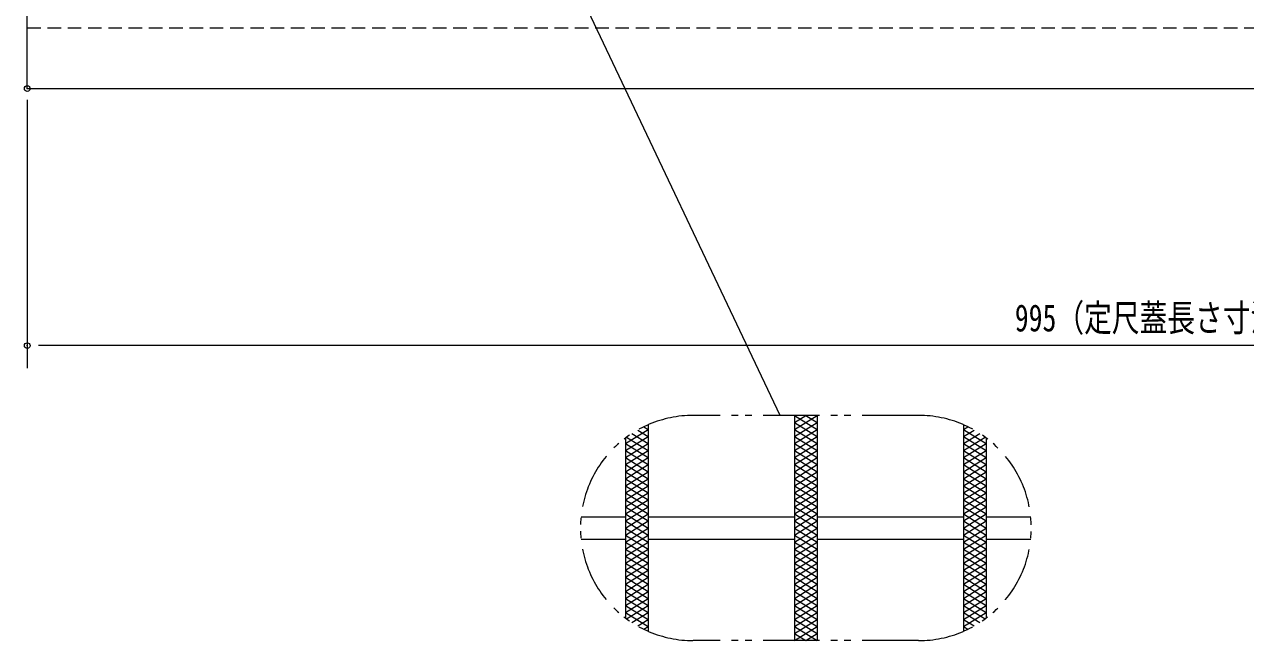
# Model space of a CAD drawing. Units: millimetres, scale not verified. Extents: x -1050 to 1050, y -742 to 742.
# Drawn here: x -664 to -122, y -35 to 239 of the extents above; entities that cross this region are included whole.
import ezdxf
from ezdxf.enums import TextEntityAlignment as Align

# ---------------------------------------------------------------- set-up
doc = ezdxf.new("R2010")
doc.units = ezdxf.units.MM
doc.header["$LTSCALE"] = 5
doc.header["$PDMODE"] = 32
doc.header["$PDSIZE"] = 2.5
doc.linetypes.add('DASHED1', pattern=[1.8, 1.2, -0.6])
doc.linetypes.add('DOUBLE_CHAIN1', pattern=[8.8, 5, -1, 0.6, -0.6, 0.6, -1])
for name, color, linetype, lineweight in [('0-1_寸法注釈', 2, 'Continuous', 9), ('0-2_蓋', 5, 'Continuous', 9), ('0-4_DEFPOINTS', 134, 'Continuous', 9), ('0-6_破線', 4, 'DASHED1', 9), ('0-7_ハッチング', 4, 'Continuous', 9), ('0-8_想像線', 134, 'DOUBLE_CHAIN1', 9)]:
    doc.layers.add(name, color=color, linetype=linetype, lineweight=lineweight)
doc.styles.add('ＭＳ ゴシック', font='')
doc.styles.get('ＭＳ ゴシック').set_extended_font_data('MS Gothic')

msp = doc.modelspace()

# ---------------------------------------------------------------- linework, layer by layer
at = {"layer": '0-1_寸法注釈'}
for p, q in [((-328.793, 65.346), (-431.07, 281.026)), ((-662.864, 205.475), (-662.864, 86.344)), ((327.136, 96.344), (-657.864, 96.344))]:
    msp.add_line(p, q, dxfattribs=at)
at = {"layer": '0-2_蓋'}
for p, q in [((-662.864, 210.475), (-662.864, 494.475)), ((-662.864, 210.475), (332.136, 210.475)), ((-322.379, 65.346), (-322.379, -34.654)), ((-322.379, 65.346), (-322.379, -34.654)), ((-312.379, 65.346), (-312.379, -34.654)), ((-312.379, 65.346), (-312.379, -34.654)), ((-387.379, 61.172), (-387.379, -30.48)), ((-387.379, 61.172), (-387.379, -30.48)), ((-247.379, 61.172), (-247.379, -30.48)), ((-247.379, 61.172), (-247.379, -30.48)), ((-397.379, 55.346), (-397.379, -24.654)), ((-397.379, 55.346), (-397.379, -24.654)), ((-237.379, 55.346), (-237.379, -24.654)), ((-237.379, 55.346), (-237.379, -24.654)), ((-417.128, 20.346), (-397.379, 20.346)), ((-387.379, 20.346), (-322.379, 20.346)), ((-312.379, 20.346), (-247.379, 20.346)), ((-237.379, 20.346), (-217.629, 20.346)), ((-417.128, 10.346), (-397.379, 10.346)), ((-387.379, 10.346), (-322.379, 10.346)), ((-312.379, 10.346), (-247.379, 10.346)), ((-237.379, 10.346), (-217.629, 10.346))]:
    msp.add_line(p, q, dxfattribs=at)
at = {"layer": '0-4_DEFPOINTS'}
for p in [(-662.864, 210.475), (-662.864, 96.344)]:
    msp.add_point(p, dxfattribs=at)
at = {"layer": '0-6_破線'}
msp.add_line((-662.864, 237.475), (332.136, 237.475), dxfattribs=at)
at = {"layer": '0-7_ハッチング'}
for p, q in [((-322.379, 62.221), (-317.379, 65.346)), ((-322.379, 65.346), (-312.379, 59.096)), ((-322.379, 59.096), (-312.379, 65.346)), ((-317.379, 65.346), (-312.379, 62.221)), ((-389.289, 60.29), (-387.379, 59.096)), ((-322.379, 62.221), (-312.379, 55.971)), ((-322.379, 55.971), (-312.379, 62.221)), ((-247.379, 59.096), (-245.469, 60.29)), ((-397.379, 52.846), (-387.379, 59.096)), ((-397.379, 49.721), (-387.379, 55.971)), ((-396.921, 55.685), (-387.379, 49.721)), ((-394.543, 57.324), (-387.379, 52.846)), ((-392.004, 58.862), (-387.379, 55.971)), ((-322.379, 59.096), (-312.379, 52.846)), ((-322.379, 52.846), (-312.379, 59.096)), ((-322.379, 55.971), (-312.379, 49.721)), ((-322.379, 49.721), (-312.379, 55.971)), ((-247.379, 59.096), (-237.379, 52.846)), ((-247.379, 55.971), (-242.754, 58.862)), ((-247.379, 52.846), (-240.215, 57.324)), ((-247.379, 55.971), (-237.379, 49.721)), ((-247.379, 49.721), (-237.836, 55.685)), ((-397.379, 46.596), (-387.379, 52.846)), ((-397.379, 52.846), (-387.379, 46.596)), ((-397.379, 43.471), (-387.379, 49.721)), ((-397.379, 49.721), (-387.379, 43.471)), ((-322.379, 46.596), (-312.379, 52.846)), ((-322.379, 52.846), (-312.379, 46.596)), ((-322.379, 43.471), (-312.379, 49.721)), ((-322.379, 49.721), (-312.379, 43.471)), ((-247.379, 46.596), (-237.379, 52.846)), ((-247.379, 52.846), (-237.379, 46.596)), ((-247.379, 43.471), (-237.379, 49.721)), ((-247.379, 49.721), (-237.379, 43.471)), ((-397.379, 40.346), (-387.379, 46.596)), ((-397.379, 46.596), (-387.379, 40.346)), ((-397.379, 37.221), (-387.379, 43.471)), ((-397.379, 43.471), (-387.379, 37.221)), ((-322.379, 40.346), (-312.379, 46.596)), ((-322.379, 46.596), (-312.379, 40.346)), ((-322.379, 37.221), (-312.379, 43.471)), ((-322.379, 43.471), (-312.379, 37.221)), ((-247.379, 40.346), (-237.379, 46.596)), ((-247.379, 46.596), (-237.379, 40.346)), ((-247.379, 37.221), (-237.379, 43.471)), ((-247.379, 43.471), (-237.379, 37.221)), ((-397.379, 34.096), (-387.379, 40.346)), ((-397.379, 40.346), (-387.379, 34.096)), ((-322.379, 34.096), (-312.379, 40.346)), ((-322.379, 40.346), (-312.379, 34.096)), ((-247.379, 34.096), (-237.379, 40.346)), ((-247.379, 40.346), (-237.379, 34.096)), ((-397.379, 30.971), (-387.379, 37.221)), ((-397.379, 37.221), (-387.379, 30.971)), ((-397.379, 34.096), (-387.379, 27.846)), ((-397.379, 27.846), (-387.379, 34.096)), ((-322.379, 30.971), (-312.379, 37.221)), ((-322.379, 37.221), (-312.379, 30.971)), ((-322.379, 34.096), (-312.379, 27.846)), ((-322.379, 27.846), (-312.379, 34.096)), ((-247.379, 30.971), (-237.379, 37.221)), ((-247.379, 37.221), (-237.379, 30.971)), ((-247.379, 34.096), (-237.379, 27.846)), ((-247.379, 27.846), (-237.379, 34.096)), ((-397.379, 30.971), (-387.379, 24.721)), ((-397.379, 24.721), (-387.379, 30.971)), ((-397.379, 27.846), (-387.379, 21.596)), ((-397.379, 21.596), (-387.379, 27.846)), ((-322.379, 30.971), (-312.379, 24.721)), ((-322.379, 24.721), (-312.379, 30.971)), ((-322.379, 27.846), (-312.379, 21.596)), ((-322.379, 21.596), (-312.379, 27.846)), ((-247.379, 30.971), (-237.379, 24.721)), ((-247.379, 24.721), (-237.379, 30.971)), ((-247.379, 27.846), (-237.379, 21.596)), ((-247.379, 21.596), (-237.379, 27.846)), ((-397.379, 24.721), (-387.379, 18.471)), ((-397.379, 18.471), (-387.379, 24.721)), ((-322.379, 24.721), (-312.379, 18.471)), ((-322.379, 18.471), (-312.379, 24.721)), ((-247.379, 24.721), (-237.379, 18.471)), ((-247.379, 18.471), (-237.379, 24.721)), ((-397.379, 21.596), (-387.379, 15.346)), ((-397.379, 15.346), (-387.379, 21.596)), ((-397.379, 18.471), (-387.379, 12.221)), ((-397.379, 12.221), (-387.379, 18.471)), ((-322.379, 21.596), (-312.379, 15.346)), ((-322.379, 15.346), (-312.379, 21.596)), ((-322.379, 18.471), (-312.379, 12.221)), ((-322.379, 12.221), (-312.379, 18.471)), ((-247.379, 21.596), (-237.379, 15.346)), ((-247.379, 15.346), (-237.379, 21.596)), ((-247.379, 18.471), (-237.379, 12.221)), ((-247.379, 12.221), (-237.379, 18.471)), ((-397.379, 15.346), (-387.379, 9.096)), ((-397.379, 9.096), (-387.379, 15.346)), ((-397.379, 12.221), (-387.379, 5.971)), ((-397.379, 5.971), (-387.379, 12.221)), ((-322.379, 15.346), (-312.379, 9.096)), ((-322.379, 9.096), (-312.379, 15.346)), ((-322.379, 12.221), (-312.379, 5.971)), ((-322.379, 5.971), (-312.379, 12.221)), ((-247.379, 15.346), (-237.379, 9.096)), ((-247.379, 9.096), (-237.379, 15.346)), ((-247.379, 12.221), (-237.379, 5.971)), ((-247.379, 5.971), (-237.379, 12.221)), ((-397.379, 9.096), (-387.379, 2.846)), ((-397.379, 2.846), (-387.379, 9.096)), ((-397.379, 5.971), (-387.379, -0.279)), ((-397.379, -0.279), (-387.379, 5.971)), ((-322.379, 9.096), (-312.379, 2.846)), ((-322.379, 2.846), (-312.379, 9.096)), ((-322.379, 5.971), (-312.379, -0.279)), ((-322.379, -0.279), (-312.379, 5.971)), ((-247.379, 9.096), (-237.379, 2.846)), ((-247.379, 2.846), (-237.379, 9.096)), ((-247.379, 5.971), (-237.379, -0.279)), ((-247.379, -0.279), (-237.379, 5.971)), ((-397.379, 2.846), (-387.379, -3.404)), ((-397.379, -3.404), (-387.379, 2.846)), ((-322.379, 2.846), (-312.379, -3.404)), ((-322.379, -3.404), (-312.379, 2.846)), ((-247.379, 2.846), (-237.379, -3.404)), ((-247.379, -3.404), (-237.379, 2.846)), ((-397.379, -0.279), (-387.379, -6.529)), ((-397.379, -6.529), (-387.379, -0.279)), ((-397.379, -3.404), (-387.379, -9.654)), ((-397.379, -9.654), (-387.379, -3.404)), ((-322.379, -0.279), (-312.379, -6.529)), ((-322.379, -6.529), (-312.379, -0.279)), ((-322.379, -3.404), (-312.379, -9.654)), ((-322.379, -9.654), (-312.379, -3.404)), ((-247.379, -0.279), (-237.379, -6.529)), ((-247.379, -6.529), (-237.379, -0.279)), ((-247.379, -3.404), (-237.379, -9.654)), ((-247.379, -9.654), (-237.379, -3.404)), ((-397.379, -12.779), (-387.379, -6.529)), ((-397.379, -6.529), (-387.379, -12.779)), ((-397.379, -15.904), (-387.379, -9.654)), ((-397.379, -9.654), (-387.379, -15.904)), ((-322.379, -12.779), (-312.379, -6.529)), ((-322.379, -6.529), (-312.379, -12.779)), ((-322.379, -15.904), (-312.379, -9.654)), ((-322.379, -9.654), (-312.379, -15.904)), ((-247.379, -12.779), (-237.379, -6.529)), ((-247.379, -6.529), (-237.379, -12.779)), ((-247.379, -15.904), (-237.379, -9.654)), ((-247.379, -9.654), (-237.379, -15.904)), ((-397.379, -19.029), (-387.379, -12.779)), ((-397.379, -12.779), (-387.379, -19.029)), ((-397.379, -22.154), (-387.379, -15.904)), ((-397.379, -15.904), (-387.379, -22.154)), ((-322.379, -19.029), (-312.379, -12.779)), ((-322.379, -12.779), (-312.379, -19.029)), ((-322.379, -22.154), (-312.379, -15.904)), ((-322.379, -15.904), (-312.379, -22.154)), ((-247.379, -19.029), (-237.379, -12.779)), ((-247.379, -12.779), (-237.379, -19.029)), ((-247.379, -22.154), (-237.379, -15.904)), ((-247.379, -15.904), (-237.379, -22.154)), ((-397.379, -19.029), (-387.379, -25.279)), ((-396.921, -24.993), (-387.379, -19.029)), ((-322.379, -25.279), (-312.379, -19.029)), ((-322.379, -19.029), (-312.379, -25.279)), ((-247.379, -25.279), (-237.379, -19.029)), ((-247.379, -19.029), (-237.836, -24.993)), ((-397.379, -22.154), (-387.379, -28.404)), ((-394.543, -26.631), (-387.379, -22.154)), ((-392.004, -28.169), (-387.379, -25.279)), ((-322.379, -28.404), (-312.379, -22.154)), ((-322.379, -22.154), (-312.379, -28.404)), ((-322.379, -31.529), (-312.379, -25.279)), ((-322.379, -25.279), (-312.379, -31.529)), ((-247.379, -22.154), (-240.215, -26.631)), ((-247.379, -28.404), (-237.379, -22.154)), ((-247.379, -25.279), (-242.754, -28.169)), ((-389.289, -29.598), (-387.379, -28.404)), ((-322.379, -34.654), (-312.379, -28.404)), ((-322.379, -28.404), (-312.379, -34.654)), ((-322.379, -31.529), (-317.379, -34.654)), ((-317.379, -34.654), (-312.379, -31.529)), ((-247.379, -28.404), (-245.469, -29.598))]:
    msp.add_line(p, q, dxfattribs=at)
at = {"layer": '0-8_想像線'}
for p, q in [((-267.379, 65.346), (-367.379, 65.346)), ((-267.379, -34.654), (-367.379, -34.654))]:
    msp.add_line(p, q, dxfattribs=at)
for centre, start, end in [((-367.379, 15.346), 90, 270), ((-267.379, 15.346), 270, 90)]:
    msp.add_arc(centre, 50, start, end, dxfattribs=at)

# ---------------------------------------------------------------- texts
at = {"layer": '0-1_寸法注釈', "color": 7, "style": 'ＭＳ ゴシック', "width": 0.75}
msp.add_text('995（定尺蓋長さ寸法）', height=12.03, dxfattribs=at).set_placement((-224.663, 99.031), align=Align.BOTTOM_LEFT)

doc.saveas('drawing.dxf')
